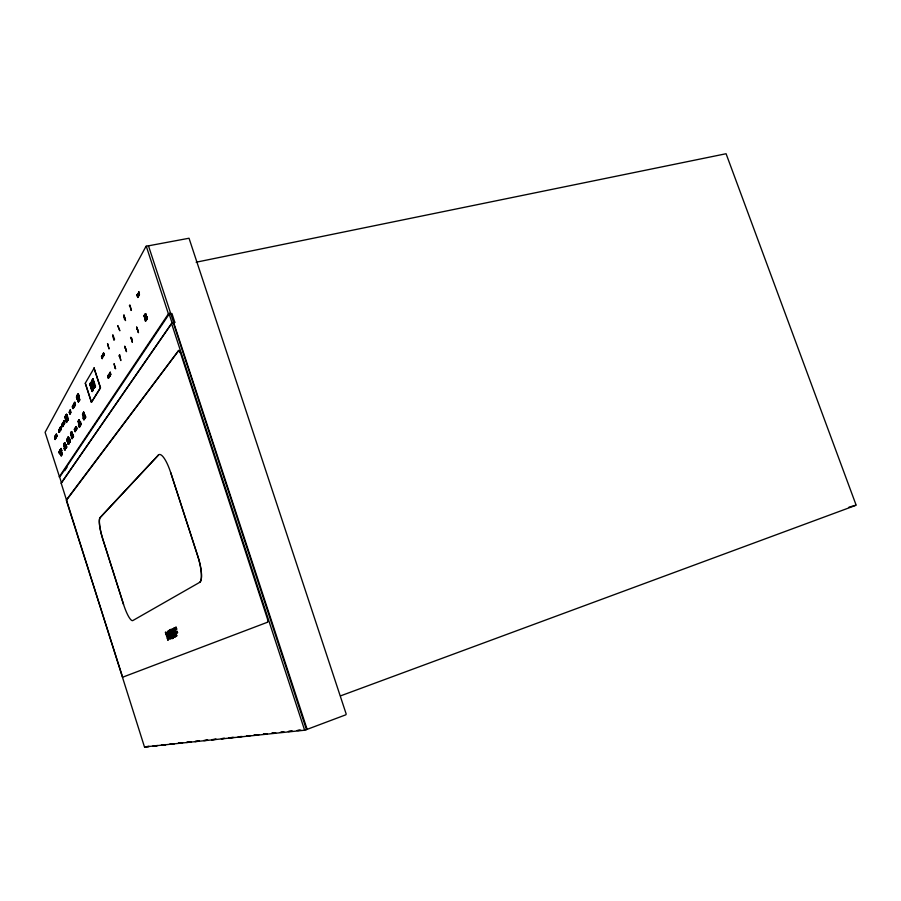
<?xml version="1.0" encoding="UTF-8"?>
<svg xmlns="http://www.w3.org/2000/svg" width="901" height="901" viewBox="0 0 901 901"><rect width="100%" height="100%" fill="white"/><g stroke="black" fill="none" stroke-linecap="round" stroke-linejoin="round"><path stroke-width="1.35" d="M102.815 356.751L102.331 355.276M61.944 454.656L61.313 452.674M66.449 500.269L178.601 350.658A3.694 1.059 75.6 0 1 180.527 353.034L267.259 618.311A3.75 1.104 72.2 0 1 267.338 622.287M102.917 357.089L102.432 355.602M64.512 423.324L63.96 421.623M59.455 429.225C59.229 427.907 61.02 433.505 59.421 429.552M59.117 452.223L59.151 451.66L59.162 452.606M83.264 418.019L83.32 417.366L83.32 418.458M306.441 729.619L173.431 323.11A2.478 2.084 -36.9 0 0 171.573 323.527L61.155 483.116L144.475 746.952L304.628 730.215A2.545 1.87 -2.7 0 0 306.464 729.528M148.44 245.827L189.03 238.236L346.187 714.02L345.849 714.797L306.903 729.438M66.167 417.557L65.323 416.104L65.784 419.066L65.503 416.656L66.392 418.019L65.57 415.676M77.058 395.663C80.144 403.366 75.222 390.099 78.072 396.654L78.128 393.805L79.164 396.012L78.578 395.291L78.545 397.071L77.723 394.514M65.323 416.6L65.548 417.343M78.139 395.516L78.241 395.843M94.154 368.058L85.257 383.24L91.44 402.274L100.495 387.79L94.031 368.092M65.649 417.647L65.897 418.391M56.391 436.67L55.603 435.273L54.623 436.962L55.31 438.877M55.828 434.879L56.605 437.12L55.783 435.791M62.901 425.227L62.912 422.614L63.858 424.686L63.284 421.95L63.734 423.819M54.77 437.176L55.4 435.622M59.117 429.664L59.443 430.701M60.13 427.874L60.367 428.617M62.146 424.416L62.203 423.853M69.726 411.329L69.782 410.732M74.389 403.276L74.817 402.037L74.231 403.04L75.031 405.563M101.824 355.906L102.511 358.024L101.745 356.819M102.827 354.611C102.568 354.735 102.624 357.472 103.66 356.053M103.739 353.046L104.246 354.634M138.27 293.422L138.517 294.188M69.963 412.072L70.064 412.399M74.625 404.031L74.738 404.358M64.185 422.299L64.084 423.2M60.468 428.921L61.088 429.428M103.559 354.825L103.255 354.161M138.337 295.032L137.966 294.289M77.599 399.684L78.41 402.24L78.657 401.305M103.514 355.343L103.119 353.654L103.333 356.188M138.258 295.652L138.957 295.551M78.049 399.413L78.117 398.783M78.883 397.983L79.13 398.771M62.71 426.184L62.27 423.74L63.138 425.97M70.582 412.692L70.222 413.807L69.49 411.25M74.986 405.146L74.884 405.81L74.141 403.197L74.287 404.538C73.612 403.22 75.098 410.068 73.431 404.425M102.354 357.551L101.576 356.345L102.263 358.452M138.427 296.474L137.819 293.703L138.833 295.765M55.682 438.697L55.096 436.613M56.02 438.123L55.378 436.107M56.346 437.571L55.49 435.453M59.714 431.793L59.072 429.259L59.398 429.754M60.795 429.946L60.085 427.524L61.009 429.574M63.915 424.596L63.329 423.999L63.329 425.61L62.563 423.211M71.055 412.365L70.368 410.214M75.481 404.797L74.783 402.589M78.297 400.19L78.398 400.517M67.631 418.999L67.282 418.21M79.232 399.098L79.502 399.875M78.364 401.812L78.196 398.647L79.153 401.013L78.5 398.129M66.584 421.612L65.829 419.911L66.505 422.49L67.023 419.99L67.35 421.049L67.744 419.269L68.082 419.81L67.136 417.647L67.721 420.429M68.217 419.584L67.598 417.366M89.852 384.164L92.217 391.53L89.942 384.006M91.891 381.562L92.307 379.997L91.643 381.022C91.902 382.7 93.096 378.882 91.812 381.574M91.643 384.558L91.474 383.86L91.733 384.4M93.535 383.128L93.794 383.668C94.932 381.033 93.738 384.828 93.535 383.128L94.211 382.103M92.927 384.581L93.332 383.466M93.513 384.017L92.916 385.009L93.591 384.006L92.229 380.019M92.589 387.52L92.431 386.833L92.679 387.362M94.436 386.912C93.175 389.57 94.549 385.774 94.695 387.453L94.098 388.432L92.735 384.457L94.188 388.275M94.639 386.574C96.182 383.511 93.603 389.153 95.495 386.124L93.006 378.814M92.521 390.91L90.156 383.522L92.51 391.045C93.749 385.031 87.555 375.007 92.927 390.246M94.019 388.455L94.695 387.453M95.495 386.124L94.819 387.126L94.718 386.552M92.51 391.045L93.096 390.077M63.825 444.013L64.624 446.175L64.579 444.959M64.072 443.607L64.455 442.988L64.253 443.765M67.676 437.762L68.724 439.756L68.059 437.154M70.717 432.852L71.618 431.534L72.238 434.091L71.517 435.239L70.942 434.338M60.085 450.511L60.277 449.757M60.457 449.881L60.694 450.613M71.168 432.593L71.404 433.336M71.449 432.142L71.675 432.885M78.466 420.801L79.063 422.67M82.599 414.111L83.433 416.161M60.784 450.905C61.831 453.338 60.48 447.718 59.905 450.354L60.468 452.144C58.419 447.718 61.55 456.469 59.849 451.243L60.637 452.662L59.995 450.207M67.665 439.868L67.338 439.091M68.814 438.021L68.487 437.244M71.506 433.651L71.753 434.383M71.776 433.201L72.024 433.944M78.59 422.31L78.229 421.499M76.078 427.389C78.308 432.075 74.907 422.67 76.765 428.335L75.887 426.826L74.941 428.347L75.729 430.813L75.504 427.446M170.571 312.872L168.408 313.863L59.196 476.911M64.072 446.119L63.633 444.306L64.241 446.885M78.545 422.862L79.322 422.468L78.646 420.316L79.108 423.087M91.418 402.263L100.484 387.768M107.782 376.55L108.289 378.127M108.886 374.76L109.55 375.908M60.896 452.257L60.254 450.241M61.099 451.919L60.322 449.678M78.669 423.785L78.072 420.913L79.063 423.155M83.174 416.577L82.453 414.347M83.849 415.485L83.095 412.816L83.23 414.19C81.315 410.631 85.077 420.069 82.948 413.919L83.388 414.708L83.207 413.491M145.174 317.501L144.487 315.384M109.1 375.424L108.942 374.388L109.494 376.629M109.19 375.706L109.674 376.348L110.406 375.176L109.539 373.307L110.023 375.785M109.978 374.478L109.663 373.802M60.322 454.014L61.009 455.951M71.168 436.692L72.103 438.9L71.742 435.78L71.855 438.123M80.02 425.486L79.13 423.977L78.995 425.745L78.477 425.013L79.333 427.434M83.433 417.095L84.21 419.235M84.683 415.113L85.561 417.591M84.919 414.73L85.775 417.253L85.156 416.318M145.14 318.47L145.928 320.902L146.683 319.697C148.271 318.954 145.579 313.323 147.167 318.931M64.737 447.425L64.951 448.146M64.985 447.042L65.187 447.684M65.976 445.443L66.178 444.666L66.471 447.763L65.886 445.331M68.239 441.828L68.465 442.56M68.499 441.422L68.713 442.087M72.294 435.341L72.542 436.107M80.482 422.299L80.549 421.702L79.829 422.862L80.38 425.306L80.076 424.72M76.157 430.137L75.47 427.986M76.686 429.304L76.337 429.845L75.549 427.356M80.73 423.065L80.831 423.391M65.289 447.988L65.187 449.79L64.444 447.448C66.415 445.916 65.705 451.424 64.94 446.648M68.803 442.402L68.701 444.238L67.935 441.85C70.019 440.251 69.174 445.961 68.453 441.028M65.052 448.45L65.289 449.171M68.566 442.875L68.814 443.596M72.643 436.422L73.15 437.21L72.947 434.665M72.384 437.334C73.386 437.435 71.528 433.212 73.218 437.109M174.794 322.254L172.057 322.873L61.482 482.857L59.669 477.125L169.106 314.167L171.945 313.525L174.817 322.344M81.079 424.18L80.324 422.073M70.323 441.67L69.715 439.497M72.564 438.123L71.934 435.453L72.88 437.627M73.612 436.478L72.835 434.034L73.251 437.041M80.932 424.912L80.234 422.704M64.726 470.671L67.079 467.18M66.516 499.74L178.544 350.647A3.717 1.07 75.6 0 1 180.482 353.034A3.694 1.059 75.6 0 0 178.511 350.68M158.418 455.05L100.112 517.613A19.191 4.009 73.7 0 0 102.691 538.866L123.527 604.425M158.463 455.061L100.169 517.591A19.191 4.009 73.7 0 0 102.759 538.854L123.561 604.425A19.293 4.043 73.1 0 0 132.875 620.53L199.639 582.384A23.944 6.239 73.2 0 0 197.792 556.041L170.728 472.575M196.125 262.225L726.082 153.733L855.927 504.583L855.68 505.393L340.544 695.876M109.978 372.789L110.496 375.03L110.091 373.138M57.078 436.309L56.38 433.888L56.831 435.802M855.95 505.157L848.945 507.184M59.511 476.899L45.095 432.322L146.041 246.288L148.462 245.77L307.117 729.281M170.514 629.36L169.399 630.396M165.683 632.142L165.66 633.155M174.141 636.782L176.134 635.892C171.032 642.188 171.517 618.244 174.332 635.171M170.266 639L170.852 638.741L167.879 631.105L168.431 630.846L170.661 637.829L167.597 639.203M171.055 629.608L169.106 630.531L171.55 638.426L173.589 637.525L173.499 636.557L171.077 637.638L169.118 631.522C172.373 631.466 171.629 628.256 169.028 630.554L171.291 630.002L173.544 637.041L171.393 637.998L173.465 637.063M171.764 629.27L172.373 629.495M176.123 627.22L173.938 628.234L176.123 627.22L176.596 629.044L174.479 630.036L176.416 629.123M168.082 637.998L165.525 632.727M167.541 634.27L167.136 631.961L167.338 632.851M168.566 631.286L167.924 631.578L169.715 637.255L167.868 637.581L169.298 636.939M172.474 629.45L171.978 629.686M173.949 635.847L175.841 635.002L176.1 636.399L176.934 635.532L176.258 635.824L173.983 628.729L176.191 627.693M167.98 638.032L166.46 633.279L165.795 633.583M167.507 632.784L168.003 636.038M169.512 637.345L168.104 632.502L168.78 632.187M169.962 631.128L169.332 631.928M173.285 636.14L172.643 636.939L170.672 630.79L171.674 630.835M172.846 630.283L172.26 630.565M174.344 629.585L176.551 628.56M167.665 633.2L167.361 633.358M170.075 632.074C168.51 631.353 173.071 636.444 170.875 636.737M167.169 633.448L167.744 633.178L168.577 635.779L168.25 637.412L167.192 633.426M171.122 631.601C171.933 629.743 171.303 637.289 173.138 635.701M174.771 630.925L175.323 630.148L175.796 631.973M175.188 632.254L177.103 631.376L177.531 632.716L175.616 633.583M167.834 636.117L168.498 635.802M168.104 636.984L169.084 637.041M176.393 633.73L175.684 634.056L176.326 633.268L176.495 636.23L174.017 628.211M167.316 638.336L170.312 636.984M174.501 635.104L173.814 635.408M171.933 637.266L171.01 637.176M175.988 635.442L173.916 636.365L171.832 629.247M168.611 639.237L167.969 640.025L168.307 639.372M169.76 638.719L170.706 638.302L169.703 638.257M167.732 639.631L168.69 639.203M174.298 637.198L176.168 636.376M172.08 638.685L173.33 638.145M267.428 622.264L122.626 677.214L66.606 501.249M171.787 636.827L170.007 631.612M174.625 630.475L176.63 629.54L176.45 628.605M167.136 633.944L168.036 634.022M177.103 631.376L177.531 632.716M168.262 635.419L167.766 635.655M93.591 384.006L92.217 380.166M149.161 746.411L146.345 746.625M153.35 745.96L157.529 745.51M161.718 745.059L165.908 744.609M170.098 744.158L174.287 743.708M178.477 743.257L182.655 742.807M186.845 742.356L191.035 741.906M195.224 741.455L199.414 741.005M203.603 740.554L207.793 740.104M211.972 739.653L216.161 739.203M221.747 738.606L224.54 738.302M228.73 737.851L232.92 737.401M238.495 736.804L241.288 736.5M246.874 735.903L249.667 735.599M253.857 735.148L258.046 734.698M263.633 734.101L266.414 733.797M272.001 733.2L274.794 732.896M280.38 732.299L283.173 731.995M288.759 731.398L291.552 731.094M297.127 730.497L299.92 730.193M148.845 746.524L145.906 746.783A1.701 1.081 -30.2 0 1 144.656 747.233M153.035 746.073L157.213 745.623M161.403 745.172L165.581 744.733M169.771 744.282L173.949 743.832M178.139 743.381L182.317 742.931M186.507 742.48L190.685 742.03M194.875 741.591L199.053 741.14M204.628 740.543L207.421 740.239M211.611 739.789L215.789 739.338M221.364 738.741L224.158 738.437M229.732 737.84L233.922 737.39M238.112 736.95L242.29 736.5M246.48 736.049L250.658 735.599M254.848 735.148L259.026 734.698M263.216 734.247L267.394 733.808M271.584 733.358L275.762 732.907M281.337 732.31L284.13 732.006M288.32 731.556L292.498 731.105M298.073 730.508L300.866 730.215M73.454 407.815L73.127 406.137M60.401 430.171L59.736 428.065L60.547 430.137M69.625 442.346L69.197 441.659M94.064 368.047L100.405 387.7M63.847 421.274L63.858 422.862M61.426 453.034L61.381 455.399L61.065 453.879M64.985 416.904L65.593 419.404L65.12 417.298M54.601 437.199L55.175 439.564L54.724 437.571M72.756 408.299L72.733 405.574L73.612 407.77M84.334 416.848L84.052 417.298M66.483 415.237L66.911 417.186L66.708 415.586M75.031 429.326L75.357 430.96L74.659 428.752L75.459 431.286L75.267 429.687M66.539 416.622L66.111 414.685L66.314 416.273M71.596 435.115L70.774 432.75M56.504 436.208C56.932 435.206 57.033 437.514 56.346 435.78M69.309 440.758L69.062 441.152M60.085 428.617L60.502 430.487L60.254 429.045M59.072 430.374L58.835 430.768M65.018 443.157L64.782 443.54M65.773 446.4C66.708 452.156 65.413 442.594 65.604 447.358M139.114 294.762L138.337 292.96L138.889 295.674M65.829 447.707L65.931 446.828M61.122 449.441L60.896 449.813M61.741 453.507C63.149 456.537 60.772 449.295 61.707 453.406M59.736 451.683L60.04 453.203L59.894 452.111M68.273 439.62L67.44 438.168L67.755 441.253M60.513 427.615C62.665 432.018 59.376 423.155 61.155 428.504L60.333 427.074L61.043 429.507M78.714 425.475L79.592 427.018L79.322 424.54L80.257 425.97L79.592 423.233L80.583 425.328L79.93 422.693M74.535 406.419L73.623 404.222L73.848 407.094L73.015 405.135L73.882 407.432L73.837 406.081M84.48 413.942L84.041 413.491L83.996 415.237L83.59 412.005L84.412 413.807M304.628 730.215L171.573 323.527M168.408 313.863L146.266 246.198M172.057 322.873L169.197 314.134M147.111 319.022C144.081 311.397 148.203 324.45 145.5 317.884L146.232 320.418M77.531 395.618L78.331 397.476L77.677 394.593M84.187 417.839C85.144 420.305 84.345 412.849 84.559 416.487M84.694 417.028L85.28 418.087L83.928 416.262L84.773 418.897L84.581 417.219M83.455 418.999L84.041 420.046L83.219 418.391M64.917 444.035L65.334 444.711L65.187 443.585M58.97 431.264L59.387 431.928L58.723 429.833L59.477 432.243L59.229 430.802M60.975 450.376L61.527 451.277L60.772 448.889L61.437 450.973L61.291 449.869M61.381 454.081L61.831 454.295M59.286 453.09L59.838 453.958L59.072 452.539M58.734 430.903C59.263 434.676 58.452 429.653 58.734 431.185M68.307 438.9L68.589 439.463L68.51 438.55M64.309 445.319L64.59 445.871L64.162 443.461M138.844 292.453L139.464 294.695L138.765 292.577M137.481 294.807L138.101 297.037L137.414 294.931M110.001 375.807L109.314 373.678L109.776 376.168M101.531 356.424L102.218 358.542M101.453 356.559L102.128 358.677M89.875 384.017L92.217 391.53M165.379 632.288L167.89 640.048M91.474 402.229L85.347 383.33M78.027 393.985L78.781 396.665M78.849 397.532L79.603 400.213M83.489 412.174L84.243 414.854M78.545 398.051L79.367 400.618L79.907 399.684L78.905 397.431L78.894 400.235M74.637 406.25L74.265 403.851M79.085 424.044L79.795 426.702M78.939 424.281L79.648 426.928M75.842 426.905L76.574 429.484M70.627 413.097L69.895 410.529L69.636 412.557C68.251 409.82 71.156 417.704 69.366 412.309L69.782 413.052L69.602 411.892M69.568 411.104L70.357 413.57M67.699 420.452L66.922 418.03L66.719 420.024L66.381 418.965L66.055 419.517L66.832 421.938M71.404 431.737L72.125 434.259M66.719 418.391L67.406 420.958M71.134 432.176L71.855 434.699M70.864 432.615L71.629 435.048M66.325 419.055L67.046 421.578M65.277 416.183L65.998 418.695M67.733 437.683L68.487 440.082L67.62 438.697L67.665 441.4L66.967 438.922L67.102 440.172C65.705 437.526 68.611 445.105 66.843 439.913L67.248 440.657L67.079 439.542M62.833 422.772L63.532 425.249M68.206 441.422L68.915 443.911M66.156 445.162L66.753 447.313L66.1 445.252M64.433 443.483L65.086 445.545L64.376 443.574M64.692 447.031L65.39 449.475M55.569 435.329L56.301 437.638M69.478 441.197C69.794 445.218 68.296 436.906 69.782 442.323M56.301 435.87L56.144 434.316L56.222 435.296M73.353 406.497L73.555 408.142L72.936 407.218C73.578 412.072 71.72 402.848 72.531 407.95M62.529 423.279L63.149 425.948M66.584 501.26L66.471 500.246M158.385 455.084A23.831 6.161 74.2 0 1 170.683 472.597L197.713 556.063A23.944 6.228 73.2 0 1 199.56 582.406M61.2 483.229A1.656 0.924 -7.5 0 1 61.471 483.094M114.81 366.853L115.384 368.149L114.81 366.853M112.749 335.724L112.805 336.58L112.783 334.767L114.562 339.283L113.965 340.285L112.749 335.724M109.212 376.336C107.624 372.034 108.762 378.555 109.212 376.336M131.501 338.641C130.904 340.218 130.668 335.791 131.501 338.641M145.658 320.474C143.912 315.159 145.444 323.594 145.658 320.474M114.607 366.155L114.055 363.655L115.598 368.813L114.607 366.155M131.715 339.463C128.674 336.219 132.593 336.096 132.301 342.335L131.715 339.463M136.918 327.829L138.225 331.85L136.918 327.829M117.851 325.802C119.765 330.464 121.128 334.125 117.851 325.802M136.682 327.108L138.461 332.582L136.682 327.108M64.872 449.588L64.275 448.157L64.872 449.588M68.375 444.047L67.778 442.582L68.375 444.047M59.387 451.142L60.142 453.507L59.387 451.142M79.637 421.477L78.995 419.945L79.637 421.477M60.727 453.338L61.471 455.703L60.727 453.338M64.985 449.858C63.802 450.252 64.309 445.713 64.985 449.858M64.669 442.594L65.435 445.026L64.669 442.594M66.595 417.591L65.818 415.237L66.595 417.591M68.487 444.317C67.282 444.745 67.812 440.082 68.487 444.317M76.81 396.057L77.644 398.681L76.81 396.057M76.912 396.395L77.531 398.343L76.912 396.395M70.109 441.94L69.332 439.609L70.109 441.94M79.761 421.758C78.455 422.378 79.04 417.219 79.761 421.758M75.132 431.68L74.344 429.293L75.132 431.68M62.62 426.657L61.809 424.529L62.62 426.657M104.156 355.152L103.457 353.079L104.156 355.152M108.537 377.924C107.365 378.69 107.94 373.971 108.537 377.924M63.273 423.538L63.059 422.896L63.273 423.538M125.543 348.327L125.002 347.02L125.543 348.327M66.832 415.034L66.618 414.381L67.158 416.701L66.483 414.1L66.933 415.079M66.19 420.846L65.976 420.193L66.19 420.846M62.507 426.443L62.304 425.813L62.507 426.443M65.368 447.425L65.165 446.783L65.368 447.425M73.905 405.225L73.679 404.538L73.905 405.225M76.822 397.758L76.54 397.082L77.126 399.515L76.439 396.755L76.9 397.645M131.411 310.282C130.622 311.769 130.949 306.306 129.384 305.732L129.845 304.921L131.411 310.282M68.904 441.817L68.69 441.163L68.904 441.817M78.511 394.796L78.286 394.097L78.511 394.796M71.877 432.514L71.618 431.861L71.877 432.514M124.788 346.322L126.478 351.57L124.788 346.322M137.808 297.454L137.008 295.111L137.808 297.454M144.87 314.235L145.68 316.735L144.87 314.235M83.973 412.996L83.748 412.298L83.973 412.996M144.971 314.562L145.433 316.454L144.971 314.562M126.309 350.613L125.723 349.261L126.309 350.613M144.802 318.008L144.059 315.654L144.802 318.008M102.77 355.647L102.579 355.073L102.77 355.647M62.146 425.463L61.91 424.844L62.146 425.463M145.771 314.393L145.568 313.717L145.771 314.393M145.906 314.584C146.367 318.898 144.802 310.822 145.906 314.584M146.886 317.208L146.66 316.555L146.886 317.208M123.955 315.057L124.428 319.258L124.957 318.864L125.521 320.576L123.955 315.057M107.557 343.63L109.01 348.743L107.557 343.63M64.072 420.609L64.635 423.357L64.072 420.609M70.402 409.662L70.188 410.529L70.402 409.662M137.549 294.199L137.245 295.224L137.549 294.199M138.912 291.845L138.596 292.87L138.912 291.845M63.768 423.279L63.43 422.513L63.768 423.279M124.743 318.199L124.259 316.724L124.743 318.199M67.62 416.836L67.417 417.681L67.62 416.836M90.652 382.7L90.066 383.68L90.731 382.677M93.028 378.668L92.431 379.681C92.69 381.371 93.907 377.519 92.612 380.233L93.107 378.645M90.832 383.252L90.246 384.243L90.832 383.252M92.848 389.536L92.251 390.516L92.848 389.536M61.077 448.45L61.764 450.86L61.077 448.45M68.33 436.681C69.084 440.352 68.544 438.359 69.208 438.922L68.33 436.681M70.56 433.111L71.269 435.622L70.56 433.111M119.608 354.78L119 355.771L119.214 356.447L119.63 355.794L120.824 360.546L119.608 354.78M144.554 314.787L144.239 315.778L144.554 314.787M64.106 445.612L63.78 444.846L64.106 445.612M108.278 375.334L108.751 377.812L108.278 375.334M110.237 372.192L110.71 374.692L110.237 372.192M61.369 452.336L62.056 454.735L61.369 452.336M69.737 438.978L69.535 439.778L69.737 438.978M146.604 318.267L146.232 317.512L146.604 318.267M72.429 436.805L72.08 436.016L72.429 436.805"/></g></svg>
